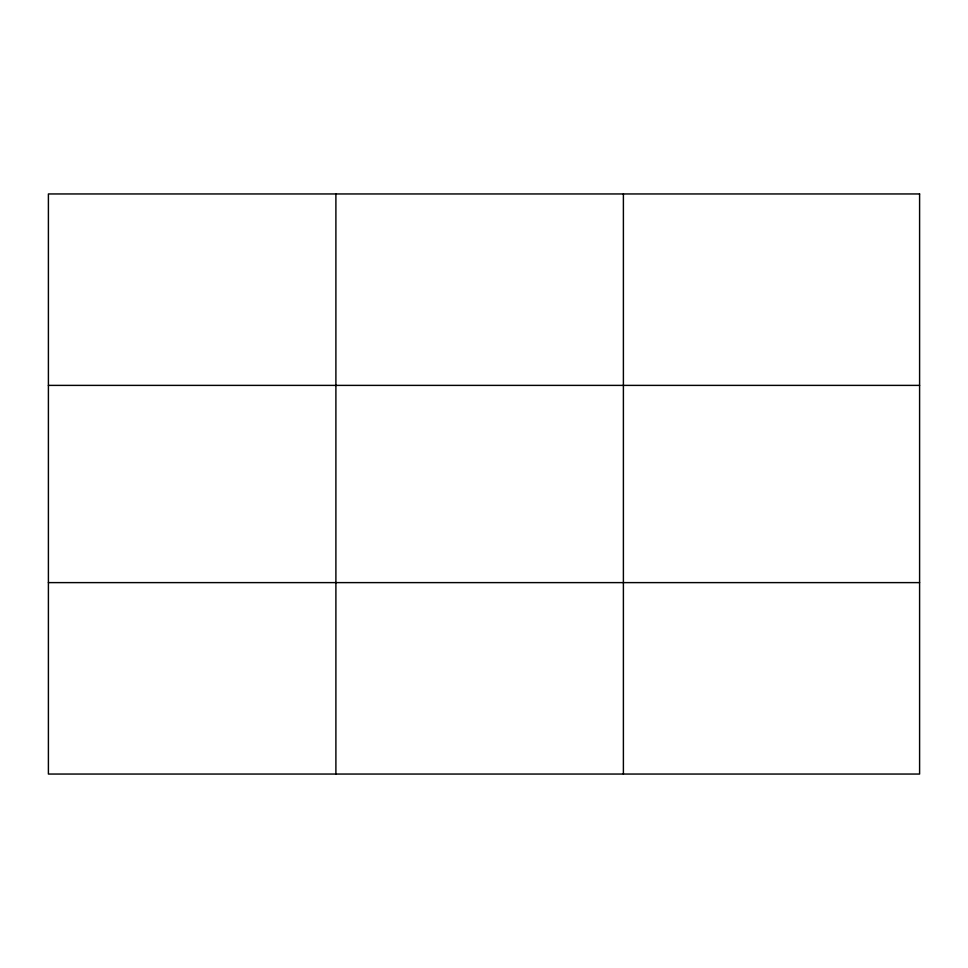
<?xml version="1.0" encoding="UTF-8"?>
<svg xmlns="http://www.w3.org/2000/svg" width="968" height="968" viewBox="0 0 968 968"><rect width="100%" height="100%" fill="white"/><g stroke="black" fill="none" stroke-linecap="round" stroke-linejoin="round"><path stroke-width="1.45" d="M335.896 193.951L335.896 774.049M623.392 193.951L623.392 774.049M48.4 385.385L919.6 385.385M48.4 582.615L919.6 582.615M919.6 193.951L919.6 774.049L48.4 774.049L48.4 193.951L919.6 193.951"/></g></svg>
